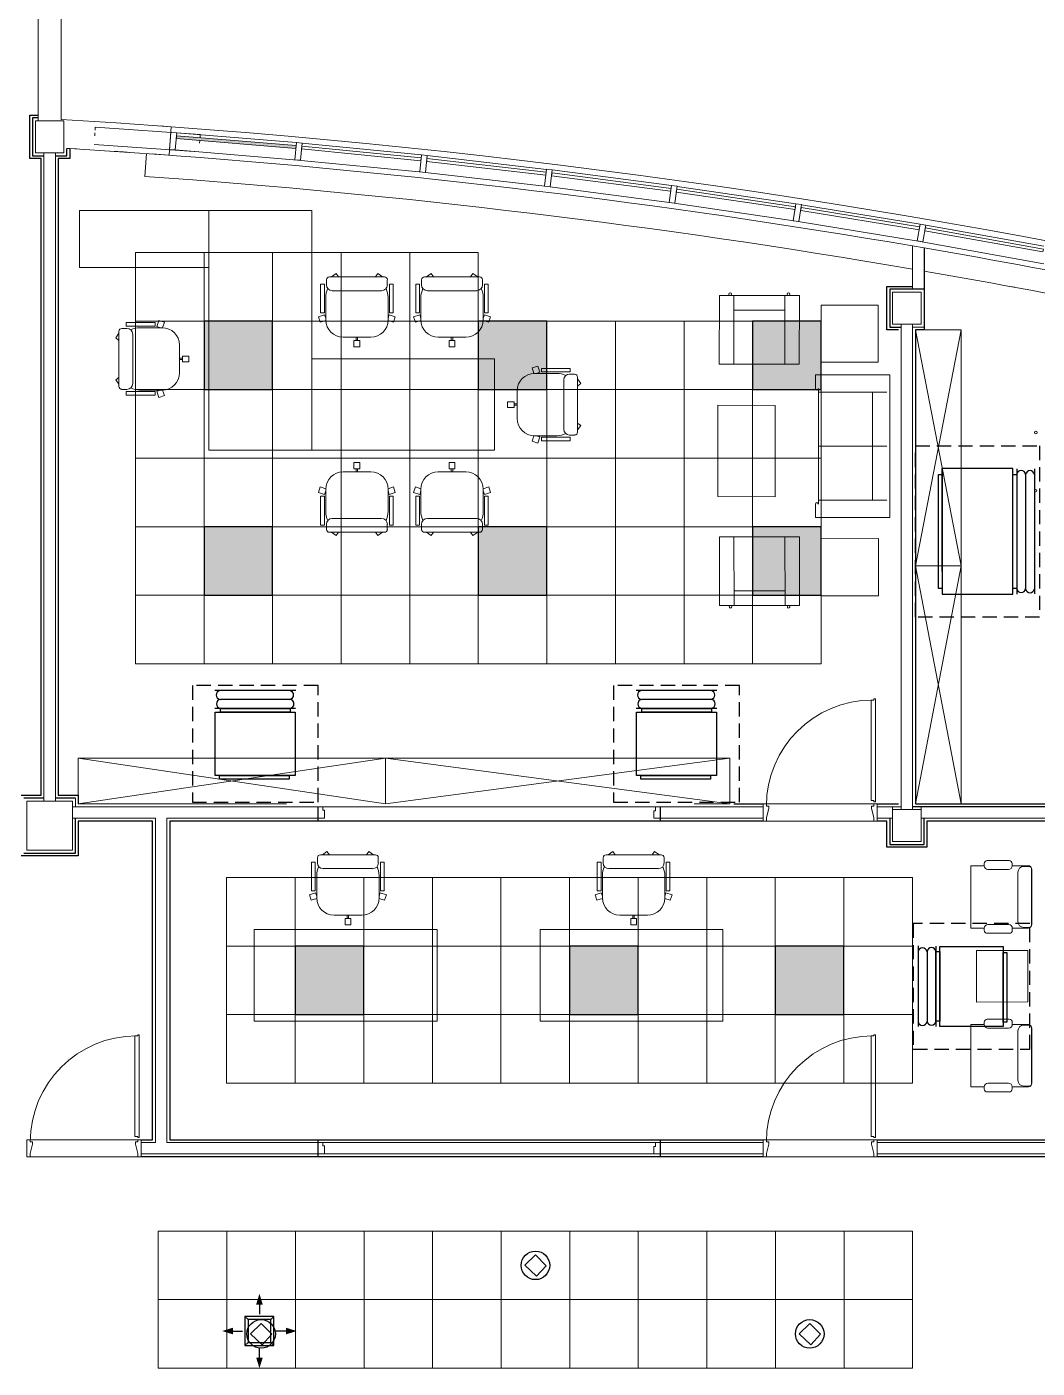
# Model space of a CAD drawing. Header units: millimetres. Extents: x 1722 to 7525, y 2254 to 6279.
# Drawn here: x 5180 to 6064, y 4509 to 5684 of the extents above; entities that cross this region are included whole.
import ezdxf

# ---------------------------------------------------------------- set-up
doc = ezdxf.new("R2010")
doc.units = ezdxf.units.MM
doc.linetypes.add('DASHED2', pattern=[0.375, 0.25, -0.125])
doc.linetypes.add('HIDDEN', pattern=[0.375, 0.25, -0.125])
for name, color, linetype in [('-LIGHT', 6, 'Continuous'), ('-SYM', 4, 'Continuous'), ('00-kazeb', 1, 'HIDDEN'), ('M-DUCTS', 4, 'Continuous'), ('M-UP', 3, 'Continuous')]:
    doc.layers.add(name, color=color, linetype=linetype)
for name, color, linetype, lineweight in [('A-CLNG', 13, 'Continuous', 9), ('A-CLNG-PATT', 13, 'Continuous', 9), ('A-DOOR', 31, 'Continuous', 9), ('A-DOOR-FRAM', 31, 'Continuous', 18), ('A-FLOR', 192, 'Continuous', 9), ('A-GLAZ', 151, 'Continuous', 9), ('A-GLAZ-CURT', 52, 'Continuous', 9), ('A-GLAZ-CWMG', 51, 'Continuous', 9), ('A-WALL', 113, 'Continuous', 9), ('A-WALL-FNSH', 113, 'Continuous', 30), ('I-FURN', 30, 'Continuous', 9), ('S-COLS', 52, 'Continuous', 9)]:
    doc.layers.add(name, color=color, linetype=linetype, lineweight=lineweight)

# ---------------------------------------------------------------- blocks, each defined once
blk = doc.blocks.new('za-IN-wood door-single panel - 100x210-5134369-08-Fourth Floor Level__18_90')
at = {"layer": 'A-DOOR'}
for p, q in [((0.446, 0.981), (0.446, 0.101)), ((0.47, 0.981), (0.446, 0.981)), ((0.47, 0.991), (0.47, 0.981)), ((0.484, 0.991), (0.47, 0.991)), ((0.484, 0.091), (0.484, 0.991)), ((-0.45, 0.052), (-0.47, 0.052)), ((-0.47, -0.048), (-0.45, 0.032)), ((-0.45, 0.032), (-0.45, 0.052)), ((0.47, 0.101), (0.446, 0.101)), ((0.47, 0.052), (0.45, 0.052)), ((0.45, 0.052), (0.45, 0.032)), ((0.45, 0.032), (0.47, -0.048)), ((0.47, 0.091), (0.47, 0.101)), ((0.484, 0.091), (0.47, 0.091))]:
    blk.add_line(p, q, dxfattribs=at)
blk.add_arc((0.458, 0.053), 0.928, 90, 180, dxfattribs=at)
at = {"layer": 'A-DOOR-FRAM'}
for p, q in [((-0.47, 0.072), (-0.5, 0.072)), ((-0.5, 0.072), (-0.5, -0.078)), ((-0.47, 0.052), (-0.47, 0.072)), ((0.47, 0.072), (0.47, 0.052)), ((0.5, 0.072), (0.47, 0.072)), ((0.5, -0.078), (0.5, 0.072)), ((-0.5, -0.078), (-0.47, -0.078)), ((-0.47, -0.078), (-0.47, -0.048)), ((0.47, -0.048), (0.47, -0.078)), ((0.47, -0.078), (0.5, -0.078))]:
    blk.add_line(p, q, dxfattribs=at)
blk = doc.blocks.new('Double Shutter - za-room win-double panel-300x80cm-4744404-08-Fourth Floor Level__18_90')
at = {"layer": 'A-GLAZ'}
for p, q in [((-1.5, -0.055), (-1.5, 0.045)), ((-1.5, 0.045), (-1.455, 0.045)), ((-1.455, 0.015), (-1.455, 0.045)), ((-1.455, 0.045), (1.455, 0.045)), ((-1.455, 0.015), (-1.44, 0.015)), ((-1.44, -0.055), (-1.44, 0.015)), ((1.44, 0.01), (1.455, 0.01)), ((1.44, -0.055), (1.44, 0.01)), ((1.455, 0.045), (1.5, 0.045)), ((1.455, 0.01), (1.455, 0.045)), ((1.5, 0.045), (1.5, -0.055)), ((-1.5, -0.055), (-1.44, -0.055)), ((1.5, -0.055), (1.44, -0.055))]:
    blk.add_line(p, q, dxfattribs=at)
blk = doc.blocks.new('za-Column bi Cover - se5_400b_430amm-4961025-08-Fourth Floor Level__18_90')
at = {"layer": 'S-COLS', "lineweight": 15}
for p, q in [((-0.2, 0.215), (0.2, 0.215)), ((-0.2, -0.215), (-0.2, 0.215)), ((0.2, 0.215), (0.2, -0.215)), ((0.2, -0.215), (-0.2, -0.215))]:
    blk.add_line(p, q, dxfattribs=at)
blk = doc.blocks.new('za-Column bi Cover - se7_250b_280amm-4961027-08-Fourth Floor Level__18_90')
at = {"layer": 'S-COLS', "lineweight": 15}
for p, q in [((-0.125, 0.14), (0.125, 0.14)), ((-0.125, -0.14), (-0.125, 0.14)), ((0.125, 0.14), (0.125, -0.14)), ((0.125, -0.14), (-0.125, -0.14))]:
    blk.add_line(p, q, dxfattribs=at)
blk = doc.blocks.new('Rectangular Mullion - 50mm x 150mm-V2-08-Fourth Floor Level__18_90')
at = {"layer": 'A-GLAZ-CWMG'}
for p, q in [((13.921, 15.972), (13.92, 15.947)), ((13.925, 16.022), (13.923, 15.997)), ((14.843, 15.957), (13.925, 16.022)), ((14.832, 15.807), (13.914, 15.872)), ((14.837, 15.882), (14.839, 15.907)), ((14.841, 15.932), (14.843, 15.957))]:
    blk.add_line(p, q, dxfattribs=at)
blk = doc.blocks.new('Rectangular Mullion - 50mm x 150mm-4636359-08-Fourth Floor Level__18_90')
at = {"layer": 'A-GLAZ-CWMG'}
for p, q in [((0, 0.075), (-0.05, 0.075)), ((-0.05, 0.075), (-0.05, -0.075)), ((0, -0.075), (0, 0.075)), ((-0.05, -0.075), (0, -0.075))]:
    blk.add_line(p, q, dxfattribs=at)
blk = doc.blocks.new('System Panel - Glazed-4636358-08-Fourth Floor Level__18_90')
at = {"layer": 'A-GLAZ-CURT'}
for p, q in [((-0.525, -0.0495), (-0.525, -0.0245)), ((-0.525, -0.0245), (0.525, -0.0245)), ((0.525, -0.0495), (-0.525, -0.0495)), ((0.525, -0.0245), (0.525, -0.0495))]:
    blk.add_line(p, q, dxfattribs=at)
blk = doc.blocks.new('Rectangular Mullion - 50mm x 150mm-4639514-08-Fourth Floor Level__18_90')
at = {"layer": 'A-GLAZ-CWMG'}
for p, q in [((33.872, 11.707), (32.886, 12.072)), ((33.843, 11.558), (32.812, 11.94))]:
    blk.add_line(p, q, dxfattribs=at)
blk = doc.blocks.new('Rectangular Mullion - 50mm x 150mm-4624683-08-Fourth Floor Level__18_90')
at = {"layer": 'A-GLAZ-CWMG'}
for p, q in [((0.025, 0.075), (-0.025, 0.075)), ((-0.025, 0.075), (-0.025, -0.075)), ((0.025, -0.075), (0.025, 0.075)), ((-0.025, -0.075), (0.025, -0.075))]:
    blk.add_line(p, q, dxfattribs=at)
blk = doc.blocks.new('Rectangular Mullion - 50mm x 150mm-4640903-08-Fourth Floor Level__18_90')
at = {"layer": 'A-GLAZ-CWMG'}
for p, q in [((15.683, 15.887), (14.636, 15.973)), ((15.695, 15.735), (14.624, 15.823))]:
    blk.add_line(p, q, dxfattribs=at)
blk = doc.blocks.new('System Panel - Glazed-4636357-08-Fourth Floor Level__18_90')
at = {"layer": 'A-GLAZ-CURT'}
blk.add_hatch(color=256, dxfattribs=at).paths.add_polyline_path([(-0.525, -0.025), (-0.525, -0.05), (0.525, -0.05), (0.525, -0.025)], flags=0)
for p, q in [((-0.525, -0.05), (-0.525, -0.025)), ((-0.525, -0.025), (0.525, -0.025)), ((0.525, -0.05), (-0.525, -0.05)), ((0.525, -0.025), (0.525, -0.05))]:
    blk.add_line(p, q, dxfattribs=at)
blk = doc.blocks.new('Rectangular Mullion - 50mm x 150mm-4639517-08-Fourth Floor Level__18_90')
at = {"layer": 'A-GLAZ-CWMG'}
for p, q in [((16.779, 15.779), (15.733, 15.882)), ((16.788, 15.628), (15.695, 15.735))]:
    blk.add_line(p, q, dxfattribs=at)
blk = doc.blocks.new('Rectangular Mullion - 50mm x 150mm-4640904-08-Fourth Floor Level__18_90')
at = {"layer": 'A-GLAZ-CWMG'}
for p, q in [((0.025, 0.075), (-0.025, 0.075)), ((-0.025, 0.075), (-0.025, -0.075)), ((0.025, -0.075), (0.025, 0.075)), ((-0.025, -0.075), (0.025, -0.075))]:
    blk.add_line(p, q, dxfattribs=at)
blk = doc.blocks.new('jsdfksdf')
at = {"layer": 'I-FURN'}
for p, q in [((141648.7, 435295.4), (141648.7, 435345.4)), ((141648.7, 435345.4), (141761.7, 435345.4)), ((141648.7, 435295.4), (141648.7, 435345.4)), ((141648.7, 435345.4), (141761.7, 435345.4)), ((141761.7, 435345.4), (141761.7, 435295.4)), ((141761.7, 435345.4), (141761.7, 435295.4)), ((141761.7, 435345.4), (141761.7, 435135.4)), ((141851.7, 435345.4), (141761.7, 435345.4)), ((141851.7, 435135.4), (141851.7, 435345.4)), ((141761.7, 435295.4), (141648.7, 435295.4)), ((141761.7, 435295.4), (141648.7, 435295.4)), ((141915.4, 435287.2), (141867.2, 435287.2)), ((141873, 435290), (141869.1, 435287.2)), ((141875.1, 435287.2), (141873, 435290)), ((141907.5, 435287.2), (141909.5, 435290)), ((141909.5, 435290), (141913.8, 435287.2)), ((141998.6, 435287.2), (141950.4, 435287.2)), ((141956.2, 435290), (141952.3, 435287.2)), ((141958.3, 435287.2), (141956.2, 435290)), ((141990.7, 435287.2), (141992.7, 435290)), ((141992.7, 435290), (141997, 435287.2)), ((141859.5, 435280.9), (141862.8, 435280.9)), ((141859.5, 435255.6), (141859.5, 435280.9)), ((141862.8, 435255.6), (141862.8, 435280.9)), ((141864.6, 435284.7), (141864.6, 435280.2)), ((141912.9, 435275.1), (141869.7, 435275.1)), ((141917.9, 435284.7), (141917.9, 435280.2)), ((141919.8, 435255.6), (141919.8, 435280.9)), ((141923, 435280.9), (141919.8, 435280.9)), ((141923, 435255.6), (141923, 435280.9)), ((141942.7, 435280.9), (141946, 435280.9)), ((141942.7, 435255.6), (141942.7, 435280.9)), ((141946, 435255.6), (141946, 435280.9)), ((141947.8, 435284.7), (141947.8, 435280.2)), ((141996.1, 435275.1), (141952.9, 435275.1)), ((142001.1, 435284.7), (142001.1, 435280.2)), ((142003, 435255.6), (142003, 435280.9)), ((142006.2, 435280.9), (142003, 435280.9)), ((142006.2, 435255.6), (142006.2, 435280.9)), ((141864, 435249.5), (141864, 435269.1)), ((141918.6, 435249.5), (141918.6, 435269.1)), ((141947.2, 435249.5), (141947.2, 435269.1)), ((142001.8, 435249.5), (142001.8, 435269.1)), ((142208.4, 435270.9), (142208.3, 435210.9)), ((142208.4, 435270.9), (142208.3, 435210.9)), ((142208.4, 435270.9), (142221.1, 435270.8)), ((142208.4, 435270.9), (142278.4, 435270.8)), ((142221.1, 435270.8), (142221, 435210.8)), ((142221.1, 435270.8), (142221.1, 435258.1)), ((142221.1, 435270.8), (142265.7, 435270.8)), ((142265.7, 435270.8), (142265.6, 435210.8)), ((142265.7, 435270.8), (142265.7, 435258.1)), ((142278.4, 435270.8), (142265.7, 435270.8)), ((142278.4, 435270.8), (142278.3, 435210.8)), ((142278.4, 435270.8), (142278.3, 435210.8)), ((141857.6, 435252.3), (141863, 435254.1)), ((141859.2, 435247.5), (141857.6, 435252.3)), ((141859.5, 435255.6), (141862.8, 435255.6)), ((141863, 435254.1), (141864, 435251)), ((141919.6, 435254.1), (141918.6, 435251)), ((141924.9, 435252.3), (141919.6, 435254.1)), ((141923, 435255.6), (141919.8, 435255.6)), ((141924.9, 435252.3), (141923.4, 435247.5)), ((141940.8, 435252.3), (141946.2, 435254.1)), ((141942.4, 435247.5), (141940.8, 435252.3)), ((141942.7, 435255.6), (141946, 435255.6)), ((141946.2, 435254.1), (141947.2, 435251)), ((142002.8, 435254.1), (142001.8, 435251)), ((142008.1, 435252.3), (142002.8, 435254.1)), ((142006.2, 435255.6), (142003, 435255.6)), ((142008.1, 435252.3), (142006.6, 435247.5)), ((142221.1, 435258.1), (142265.7, 435258.1)), ((142297.4, 435262.4), (142297.3, 435212.4)), ((142297.3, 435212.4), (142297.4, 435262.4)), ((142347.4, 435262.4), (142297.4, 435262.4)), ((142297.4, 435262.4), (142347.4, 435262.4)), ((142347.3, 435212.4), (142347.4, 435262.4)), ((142347.4, 435262.4), (142347.3, 435212.4)), ((141683.1, 435239.5), (141683.1, 435191.3)), ((141685.6, 435242), (141690.1, 435242)), ((141689.4, 435247.1), (141689.4, 435244)), ((141714.7, 435247.1), (141689.4, 435247.1)), ((141714.7, 435244), (141689.4, 435244)), ((141720.8, 435242.7), (141701.2, 435242.7)), ((141714.7, 435247.1), (141714.7, 435244)), ((141718, 435249.1), (141716.2, 435243.7)), ((141716.2, 435243.7), (141719.3, 435242.7)), ((141718, 435249.1), (141722.8, 435247.5)), ((141722.8, 435247.5), (141721.3, 435242.7)), ((141864, 435249), (141859.2, 435247.5)), ((141923.4, 435247.5), (141918.6, 435249)), ((141947.2, 435249), (141942.4, 435247.5)), ((142006.6, 435247.5), (142001.8, 435249)), ((141680.3, 435233.7), (141683.1, 435237.9)), ((141683.1, 435231.6), (141680.3, 435233.7)), ((141695.2, 435237), (141695.2, 435193.8)), ((141903.4, 435234.3), (141879.2, 435234.3)), ((141888.7, 435226), (141888.7, 435231.6)), ((141893.8, 435231.6), (141888.7, 435231.6)), ((141890.7, 435231.6), (141890.7, 435234.3)), ((141891.9, 435234.3), (141890.7, 435234.3)), ((141891.9, 435231.6), (141890.7, 435231.6)), ((141891.9, 435231.6), (141891.9, 435234.3)), ((141893.8, 435226), (141893.8, 435231.6)), ((141986.5, 435234.3), (141962.4, 435234.3)), ((141971.9, 435226), (141971.9, 435231.6)), ((141977, 435231.6), (141971.9, 435231.6)), ((141973.8, 435231.6), (141973.8, 435234.3)), ((141975.1, 435234.3), (141973.8, 435234.3)), ((141975.1, 435231.6), (141973.8, 435231.6)), ((141975.1, 435231.6), (141975.1, 435234.3)), ((141977, 435226), (141977, 435231.6)), ((141736, 435227.5), (141736, 435203.3)), ((141736, 435216), (141736, 435214.8)), ((141738.7, 435216), (141736, 435216)), ((141738.7, 435217.9), (141738.7, 435212.9)), ((141744.3, 435217.9), (141738.7, 435217.9)), ((141738.7, 435216), (141738.7, 435214.8)), ((141744.3, 435217.9), (141744.3, 435212.9)), ((141893.8, 435226), (141888.7, 435226)), ((141977, 435226), (141971.9, 435226)), ((141738.7, 435214.8), (141736, 435214.8)), ((141744.3, 435212.9), (141738.7, 435212.9)), ((142011.7, 435215.4), (141851.7, 435215.4)), ((142011.7, 435135.4), (142011.7, 435215.4)), ((142049.5, 435209.1), (142044.6, 435207.5)), ((142044.6, 435207.5), (142046.2, 435202.7)), ((142049.5, 435209.1), (142051.2, 435203.7)), ((142052.8, 435207.1), (142078, 435207.1)), ((142052.8, 435207.1), (142052.8, 435204)), ((142078, 435207.1), (142078, 435204)), ((142208.3, 435210.9), (142221, 435210.8)), ((142208.3, 435210.9), (142278.3, 435210.8)), ((142278.3, 435210.8), (142265.6, 435210.8)), ((142297.3, 435212.4), (142347.3, 435212.4)), ((142347.3, 435212.4), (142297.3, 435212.4)), ((141683.1, 435199.2), (141680.3, 435197.1)), ((141680.3, 435197.1), (141683.1, 435193.2)), ((142046.7, 435202.7), (142066.2, 435202.7)), ((142051.2, 435203.7), (142048.1, 435202.7)), ((142052.8, 435204), (142078, 435204)), ((142072.2, 435197), (142072.2, 435153.8)), ((142081.8, 435202), (142077.3, 435202)), ((142084.3, 435199.5), (142084.3, 435151.3)), ((142087.2, 435193.7), (142084.3, 435197.9)), ((142084.3, 435191.6), (142087.2, 435193.7)), ((142292.5, 435201.4), (142357.5, 435201.4)), ((142292.5, 435189.4), (142292.5, 435201.4)), ((142357.5, 435201.4), (142357.5, 435076.4)), ((141685.6, 435188.7), (141690.1, 435188.7)), ((141714.7, 435186.9), (141689.4, 435186.9)), ((141689.4, 435183.6), (141689.4, 435186.9)), ((141714.7, 435183.6), (141689.4, 435183.6)), ((141720.8, 435188.1), (141701.2, 435188.1)), ((141714.7, 435183.6), (141714.7, 435186.9)), ((141716.2, 435187.1), (141719.3, 435188.1)), ((141718, 435181.7), (141716.2, 435187.1)), ((141722.8, 435183.3), (141718, 435181.7)), ((141721.3, 435188.1), (141722.8, 435183.3)), ((142031.4, 435187.5), (142031.4, 435163.3)), ((142295, 435088.3), (142295, 435189.4)), ((142355, 435186.2), (142295, 435186.2)), ((142355, 435186.2), (142342.3, 435186.2)), ((142342.3, 435091.6), (142342.3, 435186.2)), ((142023.1, 435177.9), (142028.8, 435177.9)), ((142023.1, 435177.9), (142023.1, 435172.9)), ((142023.1, 435172.9), (142028.8, 435172.9)), ((142028.8, 435177.9), (142028.8, 435172.9)), ((142028.8, 435176), (142031.4, 435176)), ((142028.8, 435176), (142028.8, 435174.8)), ((142028.8, 435174.8), (142031.4, 435174.8)), ((142031.4, 435176), (142031.4, 435174.8)), ((142207.2, 435174.8), (142257.2, 435174.7)), ((142207.2, 435094.8), (142207.2, 435174.8)), ((142257.2, 435174.7), (142207.2, 435174.8)), ((142207.2, 435174.8), (142207.2, 435094.8)), ((142257.2, 435174.7), (142257.2, 435094.7)), ((142257.2, 435094.7), (142257.2, 435174.7)), ((142084.3, 435159.2), (142087.2, 435157.1)), ((142046.2, 435148.1), (142044.6, 435143.3)), ((142046.7, 435148.1), (142066.2, 435148.1)), ((142051.2, 435147.1), (142048.1, 435148.1)), ((142049.5, 435141.7), (142051.2, 435147.1)), ((142052.8, 435146.9), (142078, 435146.9)), ((142052.8, 435143.6), (142052.8, 435146.9)), ((142081.8, 435148.7), (142077.3, 435148.7)), ((142078, 435143.6), (142078, 435146.9)), ((142087.2, 435157.1), (142084.3, 435153.2)), ((141761.7, 435135.4), (141851.7, 435135.4)), ((141851.7, 435135.4), (142011.7, 435135.4)), ((142044.6, 435143.3), (142049.5, 435141.7)), ((142052.8, 435143.6), (142078, 435143.6)), ((142355, 435138.9), (142295, 435138.9)), ((141888.7, 435124.8), (141888.7, 435119.1)), ((141893.8, 435124.8), (141888.7, 435124.8)), ((141893.8, 435124.8), (141893.8, 435119.1)), ((141971.9, 435124.8), (141971.9, 435119.1)), ((141977, 435124.8), (141971.9, 435124.8)), ((141977, 435124.8), (141977, 435119.1)), ((141903.4, 435116.5), (141879.2, 435116.5)), ((141893.8, 435119.1), (141888.7, 435119.1)), ((141890.7, 435119.1), (141890.7, 435116.5)), ((141891.9, 435119.1), (141890.7, 435119.1)), ((141891.9, 435116.5), (141890.7, 435116.5)), ((141891.9, 435119.1), (141891.9, 435116.5)), ((141986.5, 435116.5), (141962.4, 435116.5)), ((141977, 435119.1), (141971.9, 435119.1)), ((141973.8, 435119.1), (141973.8, 435116.5)), ((141975.1, 435119.1), (141973.8, 435119.1)), ((141975.1, 435116.5), (141973.8, 435116.5)), ((141975.1, 435119.1), (141975.1, 435116.5)), ((141859.2, 435103.3), (141857.6, 435098.5)), ((141864, 435101.7), (141859.2, 435103.3)), ((141863, 435096.7), (141864, 435099.8)), ((141864, 435101.3), (141864, 435081.7)), ((141923.4, 435103.3), (141918.6, 435101.7)), ((141918.6, 435101.3), (141918.6, 435081.7)), ((141919.6, 435096.7), (141918.6, 435099.8)), ((141924.9, 435098.5), (141923.4, 435103.3)), ((141942.4, 435103.3), (141940.8, 435098.5)), ((141947.2, 435101.7), (141942.4, 435103.3)), ((141946.2, 435096.7), (141947.2, 435099.8)), ((141947.2, 435101.3), (141947.2, 435081.7)), ((142006.6, 435103.3), (142001.8, 435101.7)), ((142001.8, 435101.3), (142001.8, 435081.7)), ((142002.8, 435096.7), (142001.8, 435099.8)), ((142008.1, 435098.5), (142006.6, 435103.3)), ((141857.6, 435098.5), (141863, 435096.7)), ((141859.5, 435095.2), (141859.5, 435069.9)), ((141859.5, 435095.2), (141862.8, 435095.2)), ((141862.8, 435095.2), (141862.8, 435069.9)), ((141924.9, 435098.5), (141919.6, 435096.7)), ((141919.8, 435095.2), (141919.8, 435069.9)), ((141923, 435095.2), (141919.8, 435095.2)), ((141923, 435095.2), (141923, 435069.9)), ((141940.8, 435098.5), (141946.2, 435096.7)), ((141942.7, 435095.2), (141942.7, 435069.9)), ((141942.7, 435095.2), (141946, 435095.2)), ((141946, 435095.2), (141946, 435069.9)), ((142008.1, 435098.5), (142002.8, 435096.7)), ((142003, 435095.2), (142003, 435069.9)), ((142006.2, 435095.2), (142003, 435095.2)), ((142006.2, 435095.2), (142006.2, 435069.9)), ((142257.2, 435094.7), (142207.2, 435094.8)), ((142207.2, 435094.8), (142257.2, 435094.7)), ((142292.5, 435076.4), (142292.5, 435088.3)), ((142355, 435091.6), (142295, 435091.6)), ((142355, 435091.6), (142342.3, 435091.6)), ((141912.9, 435075.7), (141869.7, 435075.7)), ((141996.1, 435075.7), (141952.9, 435075.7)), ((142357.5, 435076.4), (142292.5, 435076.4)), ((141859.5, 435069.9), (141862.8, 435069.9)), ((141864.6, 435066.1), (141864.6, 435070.6)), ((141915.4, 435063.6), (141867.2, 435063.6)), ((141873, 435060.7), (141869.1, 435063.6)), ((141875.1, 435063.6), (141873, 435060.7)), ((141907.5, 435063.6), (141909.5, 435060.7)), ((141909.5, 435060.7), (141913.8, 435063.6)), ((141917.9, 435066.1), (141917.9, 435070.6)), ((141923, 435069.9), (141919.8, 435069.9)), ((141942.7, 435069.9), (141946, 435069.9)), ((141947.8, 435066.1), (141947.8, 435070.6)), ((141998.6, 435063.6), (141950.4, 435063.6)), ((141956.2, 435060.7), (141952.3, 435063.6)), ((141958.3, 435063.6), (141956.2, 435060.7)), ((141990.7, 435063.6), (141992.7, 435060.7)), ((141992.7, 435060.7), (141997, 435063.6)), ((142001.1, 435066.1), (142001.1, 435070.6)), ((142006.2, 435069.9), (142003, 435069.9)), ((142208.5, 435059.5), (142278.5, 435059.6)), ((142208.5, 435059.5), (142221.2, 435059.5)), ((142208.6, 434999.5), (142208.5, 435059.5)), ((142208.6, 434999.5), (142208.5, 435059.5)), ((142221.3, 434999.5), (142221.2, 435059.5)), ((142265.9, 434999.6), (142265.8, 435059.6)), ((142278.5, 435059.6), (142265.8, 435059.6)), ((142278.6, 434999.6), (142278.5, 435059.6)), ((142278.6, 434999.6), (142278.5, 435059.6)), ((142297.5, 435057.9), (142347.5, 435058)), ((142347.5, 435058), (142297.5, 435057.9)), ((142297.6, 435007.9), (142297.5, 435057.9)), ((142297.5, 435057.9), (142297.6, 435007.9)), ((142347.5, 435058), (142347.6, 435008)), ((142347.6, 435008), (142347.5, 435058)), ((142221.3, 435012.2), (142265.9, 435012.3)), ((142221.3, 434999.5), (142221.3, 435012.2)), ((142265.9, 434999.6), (142265.9, 435012.3)), ((142347.6, 435008), (142297.6, 435007.9)), ((142297.6, 435007.9), (142347.6, 435008)), ((142208.6, 434999.5), (142278.6, 434999.6)), ((142208.6, 434999.5), (142221.3, 434999.5)), ((142221.3, 434999.5), (142265.9, 434999.6)), ((142278.6, 434999.6), (142265.9, 434999.6)), ((141865.1, 434784), (141861.2, 434781.2)), ((141867.2, 434781.2), (141865.1, 434784)), ((141899.6, 434781.2), (141901.7, 434784)), ((141901.7, 434784), (141905.9, 434781.2)), ((142115.1, 434784), (142111.2, 434781.2)), ((142117.2, 434781.2), (142115.1, 434784)), ((142149.6, 434781.2), (142151.7, 434784)), ((142151.7, 434784), (142155.9, 434781.2)), ((141851.6, 434774.9), (141854.9, 434774.9)), ((141851.6, 434749.6), (141851.6, 434774.9)), ((141854.9, 434749.6), (141854.9, 434774.9)), ((141856.8, 434778.7), (141856.8, 434774.1)), ((141907.5, 434781.2), (141859.3, 434781.2)), ((141910, 434778.7), (141910, 434774.1)), ((141912, 434749.6), (141912, 434774.9)), ((141915.1, 434774.9), (141912, 434774.9)), ((141915.1, 434749.6), (141915.1, 434774.9)), ((142101.6, 434774.9), (142104.9, 434774.9)), ((142101.6, 434749.6), (142101.6, 434774.9)), ((142104.9, 434749.6), (142104.9, 434774.9)), ((142106.8, 434778.7), (142106.8, 434774.1)), ((142157.5, 434781.2), (142109.3, 434781.2)), ((142160, 434778.7), (142160, 434774.1)), ((142162, 434749.6), (142162, 434774.9)), ((142165.1, 434774.9), (142162, 434774.9)), ((142165.1, 434749.6), (142165.1, 434774.9)), ((142428.3, 434771.6), (142440.2, 434771.6)), ((142428.3, 434771.6), (142428.3, 434717)), ((142440.2, 434771.6), (142440.2, 434773.5)), ((142442.8, 434776.1), (142461.9, 434776.1)), ((142464.6, 434773.5), (142464.6, 434771.6)), ((142464.6, 434771.6), (142478.9, 434771.6)), ((142479.3, 434771), (142474.7, 434771)), ((141856.1, 434743.5), (141856.1, 434763.1)), ((141905, 434769.1), (141861.8, 434769.1)), ((141910.7, 434743.5), (141910.7, 434763.1)), ((142106.1, 434743.5), (142106.1, 434763.1)), ((142155, 434769.1), (142111.8, 434769.1)), ((142160.7, 434743.5), (142160.7, 434763.1)), ((142461.4, 434768.4), (142443.4, 434768.4)), ((142469.6, 434765.9), (142469.6, 434722.7)), ((142481.4, 434769.1), (142481.4, 434719.6)), ((142481.8, 434768.4), (142481.8, 434720.2)), ((141849.7, 434746.3), (141855.1, 434748)), ((141851.6, 434749.6), (141854.9, 434749.6)), ((141855.1, 434748), (141856.1, 434745)), ((141911.7, 434748), (141910.7, 434745)), ((141917.1, 434746.3), (141911.7, 434748)), ((141915.1, 434749.6), (141912, 434749.6)), ((142099.7, 434746.3), (142105.1, 434748)), ((142101.6, 434749.6), (142104.9, 434749.6)), ((142105.1, 434748), (142106.1, 434745)), ((142161.7, 434748), (142160.7, 434745)), ((142167.1, 434746.3), (142161.7, 434748)), ((142165.1, 434749.6), (142162, 434749.6)), ((141851.3, 434741.5), (141849.7, 434746.3)), ((141856.1, 434743), (141851.3, 434741.5)), ((141915.5, 434741.5), (141910.7, 434743)), ((141917.1, 434746.3), (141915.5, 434741.5)), ((142101.3, 434741.5), (142099.7, 434746.3)), ((142106.1, 434743), (142101.3, 434741.5)), ((142165.5, 434741.5), (142160.7, 434743)), ((142167.1, 434746.3), (142165.5, 434741.5)), ((141895.5, 434728.3), (141871.3, 434728.3)), ((141880.9, 434720), (141880.9, 434725.6)), ((141885.9, 434725.6), (141880.9, 434725.6)), ((141882.8, 434725.6), (141882.8, 434728.3)), ((141884, 434728.3), (141882.8, 434728.3)), ((141884, 434725.6), (141882.8, 434725.6)), ((141884, 434725.6), (141884, 434728.3)), ((141885.9, 434720), (141885.9, 434725.6)), ((142145.5, 434728.3), (142121.3, 434728.3)), ((142130.9, 434720), (142130.9, 434725.6)), ((142135.9, 434725.6), (142130.9, 434725.6)), ((142132.8, 434725.6), (142132.8, 434728.3)), ((142134, 434728.3), (142132.8, 434728.3)), ((142134, 434725.6), (142132.8, 434725.6)), ((142134, 434725.6), (142134, 434728.3)), ((142135.9, 434720), (142135.9, 434725.6)), ((141961.5, 434715.7), (141801.5, 434715.7)), ((141801.5, 434715.7), (141801.5, 434635.7)), ((141885.9, 434720), (141880.9, 434720)), ((141961.5, 434635.7), (141961.5, 434715.7)), ((142211.5, 434715.7), (142051.5, 434715.7)), ((142051.5, 434715.7), (142051.5, 434635.7)), ((142135.9, 434720), (142130.9, 434720)), ((142211.5, 434635.7), (142211.5, 434715.7)), ((142428.3, 434717), (142440.2, 434717)), ((142440.2, 434715.1), (142440.2, 434717)), ((142462, 434712.5), (142442.8, 434712.5)), ((142443.4, 434720.2), (142461.5, 434720.2)), ((142464.7, 434717), (142464.7, 434715.2)), ((142464.7, 434717), (142478.9, 434717)), ((142479.3, 434717.6), (142474.7, 434717.6)), ((142478.4, 434697.4), (142433.4, 434697.3)), ((142433.4, 434697.3), (142478.4, 434697.4)), ((142433.4, 434697.3), (142433.4, 434652.3)), ((142433.4, 434652.3), (142433.4, 434697.3)), ((142478.4, 434652.4), (142478.4, 434697.4)), ((142478.4, 434697.4), (142478.4, 434652.4)), ((142433.4, 434652.3), (142478.4, 434652.4)), ((142478.4, 434652.4), (142433.4, 434652.3)), ((141801.5, 434635.7), (141961.5, 434635.7)), ((142051.5, 434635.7), (142211.5, 434635.7)), ((142428.3, 434632.7), (142440.2, 434632.7)), ((142428.3, 434578.1), (142428.3, 434632.7)), ((142440.2, 434634.6), (142440.2, 434632.7)), ((142462, 434637.2), (142442.8, 434637.2)), ((142443.4, 434629.5), (142461.5, 434629.5)), ((142464.7, 434632.7), (142464.7, 434634.5)), ((142464.7, 434632.7), (142478.9, 434632.7)), ((142479.3, 434632.1), (142474.7, 434632.1)), ((142481.4, 434580.6), (142481.4, 434630.1)), ((142481.8, 434581.3), (142481.8, 434629.5)), ((142469.6, 434583.8), (142469.6, 434627)), ((142428.3, 434578.1), (142440.2, 434578.1)), ((142440.2, 434578.1), (142440.2, 434576.2)), ((142442.8, 434573.6), (142461.9, 434573.6)), ((142461.4, 434581.3), (142443.4, 434581.3)), ((142464.6, 434576.2), (142464.6, 434578.1)), ((142464.6, 434578.1), (142478.9, 434578.1)), ((142479.3, 434578.7), (142474.7, 434578.7))]:
    blk.add_line(p, q, dxfattribs=at)
for centre, radius, start, end in [((141867.2, 435284.7), 2.52, 90, 180), ((141915.4, 435284.7), 2.52, 0, 90), ((141950.4, 435284.7), 2.52, 90, 180), ((141998.6, 435284.7), 2.52, 0, 90), ((141881.8, 435269.1), 17.8, 153.8316, 180), ((141869.7, 435280.2), 5.07, 180, 270), ((141912.9, 435280.2), 5.07, 270, 0), ((141900.8, 435269.1), 17.8, 0, 26.1658), ((141965, 435269.1), 17.8, 153.8316, 180), ((141952.9, 435280.2), 5.07, 180, 270), ((141996.1, 435280.2), 5.07, 270, 0), ((141984, 435269.1), 17.8, 0, 26.1658), ((142217.9, 435272.1), 1.11, 359.9522, 179.9522), ((142217.9, 435272.1), 1.11, 179.9522, 359.9522), ((142268.9, 435272.1), 1.11, 359.9522, 179.9522), ((142268.9, 435272.1), 1.11, 179.9522, 359.9522), ((141685.6, 435239.5), 2.52, 90, 180), ((141690.1, 435237), 5.07, 0, 90), ((141701.2, 435224.9), 17.8, 90, 116.1658), ((141720.8, 435227.5), 15.2, 0, 90), ((141879.2, 435249.5), 15.2, 180, 270), ((141903.4, 435249.5), 15.2, 270, 0), ((141962.4, 435249.5), 15.2, 180, 270), ((141986.5, 435249.5), 15.2, 270, 0), ((141690.1, 435193.8), 5.07, 270, 0), ((141720.8, 435203.3), 15.2, 270, 0), ((142046.7, 435187.5), 15.2, 90, 180), ((142066.2, 435184.9), 17.8, 63.8342, 90), ((142077.3, 435197), 5.07, 90, 180), ((142081.8, 435199.5), 2.52, 0, 90), ((141685.6, 435191.3), 2.52, 180, 270), ((141701.2, 435205.9), 17.8, 243.8316, 270), ((142293.7, 435189.4), 1.25, 180, 0), ((142046.7, 435163.3), 15.2, 180, 270), ((142066.2, 435165.9), 17.8, 270, 296.1684), ((142077.3, 435153.8), 5.07, 180, 270), ((142081.8, 435151.3), 2.52, 270, 0), ((142485.3, 435150.9), 1.11, 89.9522, 269.9522), ((142485.3, 435150.9), 1.11, 269.9522, 89.9522), ((141879.2, 435101.3), 15.2, 90, 180), ((141903.4, 435101.3), 15.2, 0, 90), ((141962.4, 435101.3), 15.2, 90, 180), ((141986.5, 435101.3), 15.2, 0, 90), ((142485.2, 435100), 1.11, 89.9522, 269.9522), ((142485.2, 435100), 1.11, 269.9522, 89.9522), ((142293.7, 435088.3), 1.25, 0, 180), ((141881.8, 435081.7), 17.8, 180, 206.1684), ((141869.7, 435070.6), 5.07, 90, 180), ((141912.9, 435070.6), 5.07, 0, 90), ((141900.8, 435081.7), 17.8, 333.8342, 0), ((141965, 435081.7), 17.8, 180, 206.1684), ((141952.9, 435070.6), 5.07, 90, 180), ((141996.1, 435070.6), 5.07, 0, 90), ((141984, 435081.7), 17.8, 333.8342, 0), ((141867.2, 435066.1), 2.52, 180, 270), ((141915.4, 435066.1), 2.52, 270, 0), ((141950.4, 435066.1), 2.52, 180, 270), ((141998.6, 435066.1), 2.52, 270, 0), ((142218.1, 434998.3), 1.11, 0.0478, 180.0478), ((142218.1, 434998.3), 1.11, 180.0478, 0.0478), ((142269, 434998.3), 1.11, 0.0478, 180.0478), ((142269, 434998.3), 1.11, 180.0478, 0.0478), ((141873.9, 434763.1), 17.8, 153.8316, 180), ((141859.3, 434778.7), 2.52, 90, 180), ((141861.8, 434774.1), 5.07, 180, 270), ((141905, 434774.1), 5.07, 270, 0), ((141907.5, 434778.7), 2.52, 0, 90), ((141892.9, 434763.1), 17.8, 0, 26.1658), ((142123.9, 434763.1), 17.8, 153.8316, 180), ((142109.3, 434778.7), 2.52, 90, 180), ((142111.8, 434774.1), 5.07, 180, 270), ((142155, 434774.1), 5.07, 270, 0), ((142157.5, 434778.7), 2.52, 0, 90), ((142142.9, 434763.1), 17.8, 0, 26.1658), ((142442.8, 434773.5), 2.62, 90, 180), ((142443.4, 434771.6), 3.23, 180, 270), ((142461.4, 434771.6), 3.23, 270, 0), ((142461.9, 434773.5), 2.69, 0, 90), ((142474.7, 434765.9), 5.08, 90, 180), ((142478.9, 434769.1), 2.54, 0, 90), ((142479.3, 434768.4), 2.54, 0, 90), ((141871.3, 434743.5), 15.2, 180, 270), ((141895.5, 434743.5), 15.2, 270, 0), ((142121.3, 434743.5), 15.2, 180, 270), ((142145.5, 434743.5), 15.2, 270, 0), ((142443.4, 434717), 3.23, 90, 180), ((142442.8, 434715.1), 2.62, 180, 270), ((142461.5, 434717), 3.23, 0, 90), ((142462, 434715.2), 2.69, 270, 0), ((142474.7, 434722.7), 5.08, 180, 270), ((142478.9, 434719.6), 2.54, 270, 0), ((142479.3, 434720.2), 2.54, 270, 0), ((142442.8, 434634.6), 2.62, 90, 180), ((142443.4, 434632.7), 3.23, 180, 270), ((142461.5, 434632.7), 3.23, 270, 0), ((142462, 434634.5), 2.69, 0, 90), ((142474.7, 434627), 5.08, 90, 180), ((142478.9, 434630.1), 2.54, 0, 90), ((142479.3, 434629.5), 2.54, 0, 90), ((142474.7, 434583.8), 5.08, 180, 270), ((142443.4, 434578.1), 3.23, 90, 180), ((142442.8, 434576.2), 2.62, 180, 270), ((142461.4, 434578.1), 3.23, 0, 90), ((142461.9, 434576.2), 2.69, 270, 0), ((142478.9, 434580.6), 2.54, 270, 0), ((142479.3, 434581.3), 2.54, 270, 0)]:
    blk.add_arc(centre, radius, start, end, dxfattribs=at)
blk = doc.blocks.new('leee')
at = {"layer": '-LIGHT', "color": 2}
blk.add_lwpolyline([(1, -9.6), (9.3, -0.3), (0, 9.2), (-9.2, 0.1)], close=True, dxfattribs=at)
at = {"layer": '-SYM'}
blk.add_circle((0, 0), 12.5, dxfattribs=at)
blk = doc.blocks.new('*U138')
at = {"layer": '-LIGHT'}
h = blk.add_hatch(color=256, dxfattribs=at)
h.set_gradient(color1=(250, 230, 5), color2=(251, 249, 157), tint=1, name='SPHERICAL')
h.paths.add_polyline_path([(-30, -30), (30, -30), (30, 30), (-30, 30)])
at = {"layer": '-SYM', "color": 4}
blk.add_lwpolyline([(-30, -30), (30, -30), (30, 30), (-30, 30)], close=True, dxfattribs=at)
blk = doc.blocks.new('ff')
at = {"layer": 'M-UP', "color": 40}
blk.add_line((0, -0.088), (0, 0), dxfattribs=at)
blk.add_solid([(0.029, -0.085), (-0.029, -0.085), (0, -0.179)], dxfattribs=at)
blk = doc.blocks.new('A$C6E631D91')
at = {"layer": 'M-DUCTS', "color": 244, "linetype": 'DASHED2', "ltscale": 500, "true_color": 0x991b1e}
for points in [[(-13989, 3160), (-13989, 1660), (-15075, 1660), (-15075, 3160)], [(-21402, 1061), (-21402, 40), (-20302, 40), (-20302, 1061)], [(-17716, 1061), (-17716, 40), (-16616, 40), (-16616, 1061)], [(-15096, -2123), (-14075, -2123), (-14075, -1023), (-15096, -1023)]]:
    blk.add_lwpolyline(points, close=True, dxfattribs=at)
at = {"layer": 'M-UP', "color": 244, "true_color": 0x991b1e}
for p, q in [((-14842, 2060, 0), (-14842, 2960)), ((-14189, 2958), (-14189, 1862)), ((-14034, 2959), (-14034, 1863)), ((-14111, 2910), (-14111, 1910)), ((-20498, 1017), (-21204, 1017)), ((-16812, 1017), (-17518, 1017)), ((-20499, 861), (-21204, 861)), ((-21202, 273), (-21202, 829)), ((-21202, 829), (-20502, 829)), ((-20547, 939), (-21156, 939)), ((-20502, 829), (-20502, 273)), ((-16813, 861), (-17518, 861)), ((-17516, 273), (-17516, 829)), ((-17516, 829), (-16816, 829)), ((-16861, 939), (-17470, 939)), ((-16816, 829), (-16816, 273)), ((-20502, 273), (-21202, 273)), ((-16816, 273), (-17516, 273)), ((-15052, -1219), (-15052, -1925)), ((-14974, -1268), (-14974, -1877)), ((-14896, -1220), (-14896, -1925)), ((-14863, -1223), (-14308, -1223)), ((-14863, -1923), (-14863, -1223)), ((-14308, -1223), (-14308, -1923)), ((-14308, -1923), (-14863, -1923)), ((-20915, -4489), (-20942, -4463)), ((-20715, -4489), (-20688, -4463)), ((-20915, -4690), (-20942, -4717)), ((-20688, -4717), (-20715, -4690))]:
    blk.add_line(p, q, dxfattribs=at)
for points in [[(-14222, 1860), (-14222, 2960), (-14842, 2960), (-14842, 1860)], [(-14875, 1910), (-14875, 2910), (-14842, 2910), (-14842, 1910)], [(-14222, 1910), (-14222, 2910), (-14189, 2910), (-14189, 1910)], [(-20547, 829), (-21156, 829), (-21156, 861), (-20547, 861)], [(-16861, 829), (-17470, 829), (-17470, 861), (-16861, 861)], [(-20554, 240), (-21164, 240), (-21164, 273), (-20554, 273)], [(-16868, 240), (-17478, 240), (-17478, 273), (-16868, 273)], [(-14863, -1268), (-14863, -1877), (-14896, -1877), (-14896, -1268)], [(-14275, -1275), (-14275, -1885), (-14308, -1885), (-14308, -1275)], [(-20942, -4463), (-20942, -4717), (-20688, -4717), (-20688, -4463)], [(-20915, -4489), (-20915, -4690), (-20715, -4690), (-20715, -4489)]]:
    blk.add_lwpolyline(points, close=True, dxfattribs=at)
for centre, start, end in [((-14150, 2905), 7.5, 172.5), ((-14073, 2903), 7.5, 172.5), ((-14150, 1915), 187.5, 352.5), ((-14073, 1913), 187.5, 352.5), ((-21154, 978), 97.5, 262.5), ((-20555, 978), 277.5, 82.5), ((-17468, 978), 97.5, 262.5), ((-16869, 978), 277.5, 82.5), ((-21151, 900), 97.5, 262.5), ((-20552, 900), 277.5, 82.5), ((-17465, 900), 97.5, 262.5), ((-16866, 900), 277.5, 82.5), ((-15013, -1275), 7.5, 172.5), ((-14935, -1273), 7.5, 172.5), ((-14935, -1872), 187.5, 352.5), ((-15013, -1875), 187.5, 352.5)]:
    blk.add_arc(centre, 39.3, start, end, dxfattribs=at)
at = {"layer": '00-kazeb', "color": 244, "true_color": 0x991b1e, "xscale": 1000, "yscale": 1000, "zscale": 1000}
for p, rotation in [((-20815, -4443), 180), ((-20962, -4590), 270)]:
    blk.add_blockref('ff', p, dxfattribs=dict(at, rotation=rotation))
at = {"layer": '00-kazeb', "color": 244, "true_color": 0x991b1e, "extrusion": (0, 0, -1), "xscale": 1000, "yscale": 1000, "zscale": -1000, "rotation": 270}
blk.add_blockref('ff', (20668, -4590), dxfattribs=at)
at = {"layer": '00-kazeb', "color": 244, "true_color": 0x991b1e, "extrusion": (0, 0, -1), "xscale": 1000, "yscale": 1000, "zscale": -1000}
blk.add_blockref('ff', (20815, -4737), dxfattribs=at)
blk = doc.blocks.new('KJDKSFSF')
at = {"layer": 'I-FURN'}
for p, q in [((96101, 14248), (96101, 12183)), ((96501, 14248), (96101, 14248)), ((96501, 12183), (96101, 14248)), ((96101, 12183), (96501, 14248)), ((96101, 14248), (96501, 14248)), ((96101, 12183), (96101, 14248)), ((96501, 12183), (96501, 14248)), ((96501, 14248), (96501, 12183)), ((96101, 12183), (96501, 12183)), ((96501, 12183), (96101, 12183)), ((96101, 12183), (96101, 10098)), ((96501, 12183), (96101, 12183)), ((96501, 10098), (96101, 12183)), ((96101, 10098), (96501, 12183)), ((96101, 12183), (96501, 12183)), ((96101, 10098), (96101, 12183)), ((96501, 10098), (96501, 12183)), ((96501, 12183), (96501, 10098)), ((91463, 10498), (88776, 10498)), ((88776, 10498), (88776, 10098)), ((91463, 10498), (88776, 10098)), ((91463, 10098), (88776, 10498)), ((88776, 10098), (88776, 10498)), ((88776, 10498), (91463, 10498)), ((91463, 10098), (91463, 10498)), ((91463, 10498), (91463, 10098)), ((94476, 10498), (91463, 10498)), ((91463, 10498), (91463, 10098)), ((94476, 10498), (91463, 10098)), ((94476, 10098), (91463, 10498)), ((91463, 10098), (91463, 10498)), ((91463, 10498), (94476, 10498)), ((94476, 10098), (94476, 10498)), ((94476, 10498), (94476, 10098)), ((88776, 10098), (90597, 10098)), ((90597, 10098), (88776, 10098)), ((94164, 10098), (94476, 10098)), ((94476, 10098), (94164, 10098)), ((96101, 10098), (96501, 10098)), ((96501, 10098), (96101, 10098))]:
    blk.add_line(p, q, dxfattribs=at)

msp = doc.modelspace()

# ---------------------------------------------------------------- linework, layer by layer
at = {"layer": 'A-CLNG'}
for p, q in [((5217.8, 5577.2), (5223.7, 5576.8)), ((5284.9, 5572.7), (5283.4, 5552.8)), ((5575.3, 5486.1), (5275.3, 5486.1)), ((5275.3, 5486.1), (5275.3, 5126.1)), ((5575.3, 5426.1), (5575.3, 5486.1)), ((6040.6, 5456.4), (6040.4, 5456.4)), ((6044.6, 5455.7), (6040.6, 5456.4)), ((5875.3, 5426.1), (5575.3, 5426.1)), ((5875.3, 5126.1), (5875.3, 5426.1)), ((5275.3, 5126.1), (5875.3, 5126.1)), ((5222.8, 5000.9), (5222.8, 5008.4)), ((5955.1, 4938.9), (5355.1, 4938.9)), ((5355.1, 4938.9), (5355.1, 4758.9)), ((5955.1, 4758.9), (5955.1, 4938.9)), ((5355.1, 4758.9), (5955.1, 4758.9)), ((5955.3, 4629.4), (5295.3, 4629.4)), ((5295.3, 4629.4), (5295.3, 4509.4)), ((5955.3, 4509.4), (5955.3, 4629.4)), ((5295.3, 4509.4), (5955.3, 4509.4))]:
    msp.add_line(p, q, dxfattribs=at)
for radius, start, end in [(6854.6, 86.07237, 86.18314), (6834.6, 80.27073, 85.94651), (6834.6, 73.81562, 80.18566)]:
    msp.add_arc((4800.3, -1264.7), radius, start, end, dxfattribs=at)
at = {"layer": 'A-CLNG-PATT', "color": 244, "true_color": 0x991b1e}
for p, q in [((5275.3, 5486.1), (5575.3, 5486.1)), ((5275.3, 5486.1), (5275.3, 5126.1)), ((5335.3, 5486.1), (5335.3, 5126.1)), ((5395.3, 5486.1), (5395.3, 5126.1)), ((5455.3, 5486.1), (5455.3, 5126.1)), ((5515.3, 5486.1), (5515.3, 5126.1)), ((5275.3, 5426.1), (5875.3, 5426.1)), ((5575.3, 5426.1), (5575.3, 5126.1)), ((5635.3, 5426.1), (5635.3, 5126.1)), ((5695.3, 5426.1), (5695.3, 5126.1)), ((5755.3, 5426.1), (5755.3, 5126.1)), ((5815.3, 5426.1), (5815.3, 5126.1)), ((5275.3, 5366.1), (5875.3, 5366.1)), ((5275.3, 5306.1), (5875.3, 5306.1)), ((5275.3, 5246.1), (5875.3, 5246.1)), ((5275.3, 5186.1), (5875.3, 5186.1)), ((5355.1, 4938.9), (5955.1, 4938.9)), ((5355.1, 4938.9), (5355.1, 4758.9)), ((5415.1, 4938.9), (5415.1, 4758.9)), ((5475.1, 4938.9), (5475.1, 4758.9)), ((5535.1, 4938.9), (5535.1, 4758.9)), ((5595.1, 4938.9), (5595.1, 4758.9)), ((5655.1, 4938.9), (5655.1, 4758.9)), ((5715.1, 4938.9), (5715.1, 4758.9)), ((5775.1, 4938.9), (5775.1, 4758.9)), ((5835.1, 4938.9), (5835.1, 4758.9)), ((5895.1, 4938.9), (5895.1, 4758.9)), ((5355.1, 4878.9), (5955.1, 4878.9)), ((5355.1, 4818.9), (5955.1, 4818.9)), ((5955.3, 4629.4), (5295.3, 4629.4)), ((5295.3, 4509.4), (5295.3, 4629.4)), ((5355.3, 4509.4), (5355.3, 4629.4)), ((5415.3, 4509.4), (5415.3, 4629.4)), ((5475.3, 4509.4), (5475.3, 4629.4)), ((5535.3, 4509.4), (5535.3, 4629.4)), ((5595.3, 4509.4), (5595.3, 4629.4)), ((5655.3, 4509.4), (5655.3, 4629.4)), ((5715.3, 4509.4), (5715.3, 4629.4)), ((5775.3, 4509.4), (5775.3, 4629.4)), ((5835.3, 4509.4), (5835.3, 4629.4)), ((5895.3, 4509.4), (5895.3, 4629.4)), ((5955.3, 4569.4), (5295.3, 4569.4))]:
    msp.add_line(p, q, dxfattribs=at)
at = {"layer": 'A-FLOR'}
msp.add_line((5297.3, 5596.9), (5303.2, 5596.5), dxfattribs=at)
at = {"layer": 'A-WALL', "color": 7, "lineweight": 15}
for p, q in [((5210.3, 5747.4), (5210.3, 5602.7)), ((5190.3, 5601.4), (5190.3, 5722.4)), ((5306.7, 5596.2), (5304.8, 5571.3)), ((5195.3, 5005.9), (5195.3, 5573.4)), ((5205.3, 5573.4), (5205.3, 5005.9)), ((5215.3, 5577.3), (5217.8, 5577.2)), ((5955.3, 5453.9), (5955.3, 5491.9)), ((5955.3, 5491.9), (5965.3, 5490.2)), ((5945.3, 4998.4), (5945.3, 5423.4)), ((5955.3, 5423.4), (5955.3, 4998.4)), ((5965.3, 5420.9), (5955.3, 5420.9)), ((5220.3, 5000.9), (5434.8, 5000.9)), ((5292.8, 4990.9), (5220.3, 4990.9)), ((5292.8, 4706.9), (5292.8, 4990.9)), ((5302.8, 4990.9), (5302.8, 4706.9)), ((5302.8, 4990.9), (5434.8, 4990.9)), ((5734.8, 5000.9), (5824.4, 5000.9)), ((5824.4, 4990.9), (5734.8, 4990.9)), ((5924.4, 5000.9), (5945.3, 5000.9)), ((5924.4, 4990.9), (5937.8, 4990.9)), ((5937.8, 5000.9), (5937.8, 4998.4)), ((5962.8, 4998.4), (5962.8, 5000.9)), ((6080.3, 4990.9), (5962.8, 4990.9)), ((5280.3, 4706.9), (5292.8, 4706.9)), ((5302.8, 4706.9), (5434.8, 4706.9)), ((5734.8, 4706.9), (5824.4, 4706.9)), ((6080.3, 4706.9), (5924.4, 4706.9)), ((5824.4, 4696.9), (5280.3, 4696.9)), ((6102.8, 4696.9), (5924.4, 4696.9))]:
    msp.add_line(p, q, dxfattribs=at)
at = {"layer": 'A-WALL'}
for p, q in [((5921.4, 5003.4), (5827.4, 5003.4)), ((5827.4, 4988.4), (5921.4, 4988.4)), ((5277.3, 4709.4), (5183.3, 4709.4)), ((5921.4, 4709.4), (5827.4, 4709.4)), ((5183.3, 4694.4), (5277.3, 4694.4)), ((5827.4, 4694.4), (5921.4, 4694.4))]:
    msp.add_line(p, q, dxfattribs=at)
at = {"layer": 'A-WALL', "color": 7, "lineweight": 15, "flags": 128}
for points in [[(5210.3, 5602.7), (5258.5, 5599.6), (5306.7, 5596.2)], [(5304.8, 5571.3), (5261.3, 5574.4), (5217.8, 5577.2)]]:
    msp.add_lwpolyline(points, dxfattribs=at)
at = {"layer": 'A-WALL', "color": 7, "lineweight": 15}
msp.add_arc((4800.3, -1264.7), 6879.6, 67.5598, 85.77883, dxfattribs=at)
at = {"layer": 'A-WALL'}
for start, end in [(80.29924, 85.90116), (73.86385, 80.21439)]:
    msp.add_arc((4800.3, -1264.7), 6854.6, start, end, dxfattribs=at)
at = {"layer": 'A-WALL-FNSH'}
for p, q in [((5182.8, 5606.4), (5190.3, 5606.4)), ((5182.8, 5568.4), (5182.8, 5606.4)), ((5190.3, 5603.9), (5185.3, 5603.9)), ((5185.3, 5603.9), (5185.3, 5570.9)), ((5192.8, 5568.4), (5182.8, 5568.4)), ((5185.3, 5570.9), (5195.3, 5570.9)), ((5192.8, 5010.9), (5192.8, 5568.4)), ((5205.3, 5570.9), (5215.3, 5570.9)), ((5207.8, 5568.4), (5207.8, 5010.9)), ((5217.8, 5568.4), (5207.8, 5568.4)), ((5215.3, 5570.9), (5215.3, 5577.3)), ((5217.8, 5577.2), (5217.8, 5568.4)), ((5965.3, 5490.2), (5965.3, 5418.4)), ((5932.8, 5456.4), (5955.3, 5456.4)), ((5932.8, 5418.4), (5932.8, 5456.4)), ((5965.3, 5453.9), (5935.3, 5453.9)), ((5935.3, 5453.9), (5935.3, 5420.9)), ((5942.8, 5418.4), (5932.8, 5418.4)), ((5935.3, 5420.9), (5945.3, 5420.9)), ((5957.8, 5418.4), (5957.8, 5003.4)), ((5965.3, 5418.4), (5957.8, 5418.4)), ((5175.3, 5010.9), (5192.8, 5010.9)), ((5195.3, 5008.4), (5177.8, 5008.4)), ((5222.8, 5008.4), (5205.3, 5008.4)), ((5207.8, 5010.9), (5225.3, 5010.9)), ((5225.3, 5010.9), (5225.3, 5003.4)), ((5799, 5003.4), (5824.4, 5003.4)), ((5924.4, 5003.4), (5942.8, 5003.4)), ((5957.8, 5003.4), (6102.8, 5003.4)), ((5222.8, 4960.4), (5222.8, 4990.9)), ((5434.8, 5000.9), (5434.8, 4988.4)), ((5734.8, 4988.4), (5734.8, 5000.9)), ((5935.3, 4990.9), (5935.3, 4967.9)), ((6102.8, 5000.9), (5955.3, 5000.9)), ((5965.3, 4967.9), (5965.3, 4990.9)), ((5290.3, 4988.4), (5225.3, 4988.4)), ((5225.3, 4988.4), (5225.3, 4957.9)), ((5290.3, 4709.4), (5290.3, 4988.4)), ((5305.3, 4988.4), (5305.3, 4709.4)), ((5824.4, 4988.4), (5305.3, 4988.4)), ((5932.8, 4988.4), (5924.4, 4988.4)), ((5932.8, 4965.4), (5932.8, 4988.4)), ((6077.8, 4988.4), (5967.8, 4988.4)), ((5967.8, 4988.4), (5967.8, 4965.4)), ((5935.3, 4967.9), (5965.3, 4967.9)), ((5225.3, 4957.9), (5175.3, 4957.9)), ((5177.8, 4960.4), (5222.8, 4960.4)), ((5967.8, 4965.4), (5932.8, 4965.4)), ((5280.3, 4709.4), (5290.3, 4709.4)), ((5305.3, 4709.4), (5824.4, 4709.4)), ((5434.8, 4709.4), (5434.8, 4694.4)), ((5734.8, 4694.4), (5734.8, 4709.4)), ((5924.4, 4709.4), (6077.8, 4709.4)), ((5824.4, 4694.4), (5280.3, 4694.4)), ((6102.8, 4694.4), (5924.4, 4694.4))]:
    msp.add_line(p, q, dxfattribs=at)

# ---------------------------------------------------------------- block references
at = {"layer": '-LIGHT'}
for name, p in [('*U138', (5365.3, 5396.1)), ('*U138', (5605.3, 5396.1)), ('*U138', (5845.3, 5396.1)), ('*U138', (5365.3, 5216.1)), ('*U138', (5605.3, 5216.1)), ('*U138', (5845.3, 5216.1)), ('*U138', (5445.1, 4848.9)), ('*U138', (5685.1, 4848.9)), ('*U138', (5865.1, 4848.9)), ('leee', (5625.3, 4599.4)), ('leee', (5385.3, 4539.4)), ('leee', (5865.3, 4539.4))]:
    msp.add_blockref(name, p, dxfattribs=at)
at = {"layer": 'A-CLNG-PATT', "xscale": 0.1, "yscale": 0.1, "zscale": 0.1}
msp.add_blockref('A$C6E631D91', (7465.3, 5000.9), dxfattribs=at)
at = {"layer": 'A-DOOR', "xscale": 100, "yscale": 100, "zscale": 100}
for p in [(5874.4, 4996.2), (5230.3, 4702.2), (5874.4, 4702.2)]:
    msp.add_blockref('za-IN-wood door-single panel - 100x210-5134369-08-Fourth Floor Level__18_90', p, dxfattribs=at)
at = {"layer": 'A-GLAZ', "xscale": 100, "yscale": 100, "zscale": 100}
for p in [(5584.8, 4996.4), (5584.8, 4702.4)]:
    msp.add_blockref('Double Shutter - za-room win-double panel-300x80cm-4744404-08-Fourth Floor Level__18_90', p, dxfattribs=at)
at = {"layer": 'A-GLAZ-CURT'}
for name, p, xscale, yscale, zscale, rotation in [('System Panel - Glazed-4636357-08-Fourth Floor Level__18_90', (5363.1, 5579.1), 100, 100, 100, 175.3095162664862), ('System Panel - Glazed-4636358-08-Fourth Floor Level__18_90', (5472.6, 5569.2), 100, 100, 100, 174.3812900012732), ('System Panel - Glazed-4636358-08-Fourth Floor Level__18_90', (5582, 5557.5), 99.99999999999999, 99.99999999999999, 99.99999999999999, 173.4634935010727), ('System Panel - Glazed-4636358-08-Fourth Floor Level__18_90', (5691.2, 5544.1), 100, 100, 100, 172.5456970008711), ('System Panel - Glazed-4636358-08-Fourth Floor Level__18_90', (5800.1, 5529), 99.99999999999999, 99.99999999999999, 99.99999999999999, 171.6279005006699), ('System Panel - Glazed-4636358-08-Fourth Floor Level__18_90', (5908.8, 5512.1), 100, 100, 100, 170.7101040004682), ('System Panel - Glazed-4636358-08-Fourth Floor Level__18_90', (6017.2, 5493.5), 100, 100, 100, 169.7923075002677)]:
    msp.add_blockref(name, p, dxfattribs=dict(at, xscale=xscale, yscale=yscale, zscale=zscale, rotation=rotation))
at = {"layer": 'A-GLAZ-CWMG', "xscale": 100, "yscale": 100, "zscale": 100}
for name in ['Rectangular Mullion - 50mm x 150mm-V2-08-Fourth Floor Level__18_90', 'Rectangular Mullion - 50mm x 150mm-4640903-08-Fourth Floor Level__18_90', 'Rectangular Mullion - 50mm x 150mm-4639517-08-Fourth Floor Level__18_90']:
    msp.add_blockref(name, (3847.7, 3993.6), dxfattribs=at)
at = {"layer": 'A-GLAZ-CWMG', "extrusion": (0, 0, -1)}
for name, p, xscale, yscale, zscale, rotation in [('Rectangular Mullion - 50mm x 150mm-4636359-08-Fourth Floor Level__18_90', (-5305.8, 5583.8), 100, 100, 100, 4.690483733513799), ('Rectangular Mullion - 50mm x 150mm-4640904-08-Fourth Floor Level__18_90', (-5417.9, 5574.6), 99.99999999999994, 99.99999999999994, 99.99999999999994, 5.159811748625875), ('Rectangular Mullion - 50mm x 150mm-4624683-08-Fourth Floor Level__18_90', (-5527.4, 5563.8), 100, 100, 100, 6.077608248827092), ('Rectangular Mullion - 50mm x 150mm-4624683-08-Fourth Floor Level__18_90', (-5636.6, 5551.3), 100, 100, 100, 6.995404749028303), ('Rectangular Mullion - 50mm x 150mm-4624683-08-Fourth Floor Level__18_90', (-5745.7, 5537), 100, 100, 100, 7.913201249229545), ('Rectangular Mullion - 50mm x 150mm-4624683-08-Fourth Floor Level__18_90', (-5854.5, 5521), 100, 100, 100, 8.830997749430784), ('Rectangular Mullion - 50mm x 150mm-4624683-08-Fourth Floor Level__18_90', (-5963.1, 5503.2), 100, 100, 100, 9.748794249632029)]:
    msp.add_blockref(name, p, dxfattribs=dict(at, xscale=xscale, yscale=yscale, zscale=zscale, rotation=rotation))
at = {"layer": 'A-GLAZ-CWMG'}
for p, xscale, yscale, zscale, rotation in [((2623.8, 3615.8), 99.99999999999999, 99.99999999999999, 99.99999999999999, 13.76694750301845), ((2702.2, 3650.1), 100, 100, 100, 12.84915100281691), ((2781.2, 3683), 100, 100, 100, 11.93135450261571), ((2860.7, 3714.7), 100, 100, 100, 11.01355800241401), ((2940.7, 3745.2), 100, 100, 100, 10.09576150221346)]:
    msp.add_blockref('Rectangular Mullion - 50mm x 150mm-4639514-08-Fourth Floor Level__18_90', p, dxfattribs=dict(at, xscale=xscale, yscale=yscale, zscale=zscale, rotation=rotation))
at = {"layer": 'I-FURN'}
msp.add_blockref('jsdfksdf', (-136422.2, -429822.4), dxfattribs=at)
at = {"layer": 'I-FURN', "xscale": 0.1, "yscale": 0.1, "zscale": 0.1}
msp.add_blockref('KJDKSFSF', (-3652.3, 3993.6), dxfattribs=at)
at = {"layer": 'S-COLS', "xscale": 100, "yscale": 100, "zscale": 100}
for name, p in [('za-Column bi Cover - se7_250b_280amm-4961027-08-Fourth Floor Level__18_90', (5200.3, 5587.4)), ('za-Column bi Cover - se7_250b_280amm-4961027-08-Fourth Floor Level__18_90', (5950.3, 5437.4)), ('za-Column bi Cover - se5_400b_430amm-4961025-08-Fourth Floor Level__18_90', (5200.3, 4984.4)), ('za-Column bi Cover - se7_250b_280amm-4961027-08-Fourth Floor Level__18_90', (5950.3, 4984.4))]:
    msp.add_blockref(name, p, dxfattribs=at)

doc.saveas('drawing.dxf')
